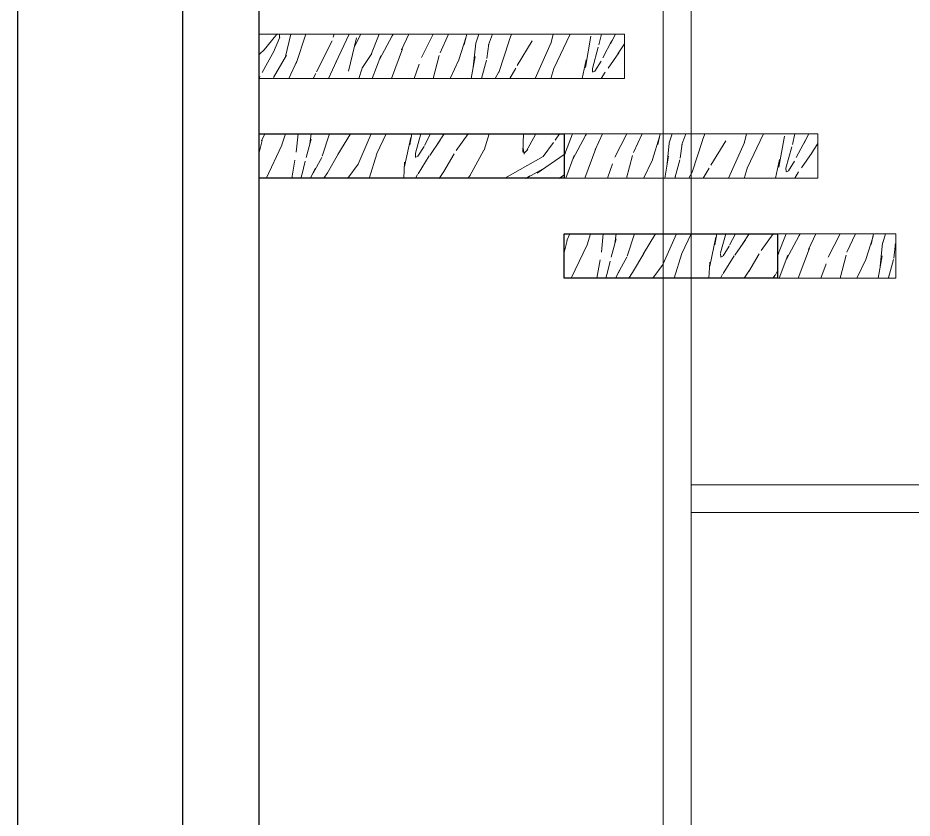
# Model space of a CAD drawing. Header units: inches. Extents: x 0 to 535, y -174 to 989.
# Drawn here: x 349.053 to 350.666, y 97.094 to 98.537 of the extents above; entities that cross this region are included whole.
import ezdxf

# ---------------------------------------------------------------- set-up
doc = ezdxf.new("R2010")
doc.units = ezdxf.units.IN
doc.header["$MEASUREMENT"] = 0
doc.layers.add('1', color=1, linetype='Continuous', lineweight=9)
doc.layers.add('wall', color=51, linetype='Continuous', lineweight=25)

msp = doc.modelspace()

# ---------------------------------------------------------------- hatches: boundary and pattern name
at = {"layer": '1'}
h = msp.add_hatch(dxfattribs=at)
h.set_pattern_fill('Ä¾ÎÆ', color=256, scale=0.23, angle=20)
h.set_pattern_definition([(35.3657895, (66.93288099306558, 158.1043456731439), (1.358495653849031, 0.974888949105646), [0.0567920025, -11.86952858]), (166.803504, (66.9706691055371, 158.083782495857), (-0.2161293025630688, -0.078664630883123), [0.007853067099999987, -0.8167188679999994]), (24.48938626, (66.93802902013924, 158.0741902710309), (0.2161293006459917, 0.07866463722956471), [0.02746521999999998, -5.740230749999994]), (73.46062710000001, (66.96082070553953, 158.0435932512643), (0.3395689741847775, 1.084466940812025), [0.0294332288, -6.151544580000001]), (83.00321680000002, (66.9691995865876, 158.0718086587395), (0.216129300024115, 0.07866463224300876), [0.0120636748, -0.4946106760000001]), (30.347856, (66.86377693075808, 158.1020718033193), (2.223012850983182, 1.289547495665455), [0.0478738905, -10.00564285]), (89.08859079999999, (66.94023696354967, 158.0361013818702), (0.06171982473837814, 0.502901154207116), [0.0092056419, -1.923978911]), (35.66412569999999, (66.93391436558683, 158.0406635285165), (0.2161292995345969, 0.0786646385446673), [0.0079623815, -1.664137768]), (43.56664719999999, (66.881719724326, 158.0239540274121), (0.7101077456471797, 0.7388950529018659), [0.0322622403, -2.226094583]), (29.68621252, (66.8434860468733, 158.1129888856275), (2.223012851304042, 1.289547475383502), [0.1022191415, -5.26428577]), (40.3727928, (66.90509607879758, 158.0461890952892), (2.99484043838873, 2.531343684717294), [0.04322782150000001, -9.034614590000002]), (33.7857773, (66.88789170752928, 158.0742441441316), (0.216129291848162, 0.07866464853906541), [0.05413074839999995, -1.840445417999998]), (29.04293409, (66.90509084663898, 158.1262600202194), (2.439142167360524, 1.36821211551155), [0.0410338262, -8.57606934]), (55.7434615, (67.00860155563198, 158.10445216516), (1.759784446686964, 2.56225704572125), [0.0404823782, -8.4608168]), (39.23678930000001, (66.97919336839949, 158.1372165670577), (3.210969740846352, 2.610008316254434), [0.05220031930000001, -10.90986646]), (34.7710456, (66.9409649209441, 158.1461804995564), (2.933120589214854, 2.028442540050955), [0.0758889025, -15.86078045]), (41.4338095, (66.80349522157667, 158.0915700314677), (0.2161292981963297, 0.07866463652666691), [0.0176491834, -1.217793604]), (61.73996529999999, (66.83437711493963, 158.006722726783), (0.2778491391306656, 0.5815657859539077), [0.0322917148, -3.35833833]), (38.84841369999999, (66.81525975264381, 158.0592472480103), (1.142366341585137, 0.8962243289674561), [0.0266178126, -5.56312293]), (200, (66.8434860468733, 158.1129888856275), (-0.3705387656623449, 0.3455718796523705), [0.0284761896, -0.201523792]), (45.6324289, (66.84966639932931, 158.0351655231263), (0.7101077456572038, 0.7388950516397252), [0.05466546159999996, -11.42508117999999]), (43.237749, (66.83598992437356, 158.0759435947295), (1.636344795307082, 1.556454734449686), [0.0381418545, -7.97164751]), (71.91148520000002, (67.07771607930874, 157.9465841864989), (0.3395689770066423, 1.084466938815197), [0.0355090606, -7.42139344]), (83.00321680000002, (67.09800801328036, 157.919652918577), (0.216129300024115, 0.07866463224300876), [0.0265400864, -0.4801342690000001]), (74.8009006, (67.08904132469222, 157.8866479748006), (0.7408577933628253, 2.671835029081719), [0.0342012829, -7.148068110000001]), (56.7878511, (67.11418633472925, 157.8431807244895), (1.265806021826072, 1.902026626305297), [0.0287191846, -6.002309540000001]), (61.73996529999999, (67.10433375128528, 157.8670482162653), (0.2778491391306656, 0.5815657859539077), [0.0322917148, -3.35833833]), (72.17738229999999, (66.97126319237468, 157.9924869229888), (0.3395689782831965, 1.084466939618753), [0.0571535188, -11.94508519]), (65.092991, (67.01243591067431, 157.9273997376335), (0.2778491338212687, 0.5815657892096059), [0.0698139263, -14.5911103]), (63.06707489999999, (67.00625764817354, 157.9731947300833), (0.2778491396096346, 0.581565787359474), [0.06296584420000001, -6.54844776]), (43.56664719999999, (66.889661408859, 157.9925276387563), (0.7101077456471797, 0.7388950529018659), [0.0322622403, -2.226094583]), (60.65470750000001, (66.90642440154045, 157.9688875330993), (1.049676707566411, 1.823361999482653), [0.04619737450000001, -4.80452681]), (59.7854419, (66.92700919066924, 157.9603652182543), (1.049676723312325, 1.823361992584466), [0.04703368899999995, -9.83004106999999]), (62.91626979999999, (66.98038363281653, 157.9225970491086), (0.2778491404779415, 0.5815657853456426), [0.05682948329999996, -5.910266069999993]), (65.1886422, (66.94583055639116, 157.9374742966674), (0.2778491301377781, 0.5815657915326928), [0.06060699410000001, -12.66686176]), (20, (67.07257851576563, 157.8165977409129), (0.06171983675258766, 0.5029011542273502), [0.004380952600000001, -0.225619029]), (91.24063829999992, (67.07257851576563, 157.8165977409129), (-0.09268962877058462, 0.9271376728700892), [0.006811305099999995, -1.423562827999998]), (58.1373433, (67.07669526459587, 157.8180961149491), (0.2778491400426518, 0.5815657852462758), [0.020887335, -1.441226069]), (74.5021434, (67.07243104104815, 157.8234074486136), (0.339568967718033, 1.084466942922913), [0.03960924529999996, -2.733037789999997]), (77.7581778, (67.05228972399738, 157.7954864539562), (0.4630086353138385, 2.09026925108812), [0.0533767969, -11.15575049]), (80.0621297, (67.06360764294445, 157.8476495356663), (0.7098880003596573, 4.101873860981018), [0.05705958220000001, -11.92545262]), (66.31177559999999, (66.96877599580645, 157.8039824600309), (0.2778491323069626, 0.5815657900483695), [0.0713526884, -4.92333538]), (64.46337319999999, (67.00259169569644, 157.8231537523498), (0.06171983769696079, 0.5029011530502587), [0.1043524743, -0.540177494]), (70.48311470000002, (66.96083221699564, 157.8674372171649), (1.57440521027697, 4.416532392591645), [0.0585223454, -12.23117]), (75.5243122, (66.99744262148387, 157.8693233387019), (0.4012888157798406, 1.587368093631594), [0.0599805523, -12.53593541]), (72.613585, (67.04757679621305, 157.9173120220532), (0.06171983805708947, 0.5029011531749514), [0.0432909381, -1.09309616]), (76.48384360000001, (67.08301472330326, 157.8615765218067), (0.4012888131065727, 1.587368094188972), [0.02578561049999998, -5.389192559999994]), (61.9762794, (67.08772137257674, 157.8358360607177), (1.6053749810238, 2.986493559702275), [0.0353577413, -7.38976752]), (84.3053877, (67.07345499501646, 157.9038529666594), (0.06171983729502792, 0.5029011542635994), [0.04294314819999995, -8.975117959999988]), (55.24647409999999, (67.09507420459204, 157.8156343207866), (1.759784460498503, 2.562257030501768), [0.0335272702, -7.007199320000001]), (65.2273285, (67.0418378186093, 157.990720444905), (0.2778491373020555, 0.5815657880252949), [0.05753806269999995, -12.02545500999999]), (76.65325650000001, (67.060512755966, 157.9586250489409), (0.8642974639745951, 3.677637319914488), [0.0617647842, -12.90883993]), (59.70795199999999, (67.1259519129353, 157.7948437567929), (1.049676722564742, 1.823361991434463), [0.0370151926, -7.736175120000001]), (56.3560822, (67.15771237766562, 157.7652233085898), (0.4939784263606839, 0.6602304293122196), [0.010879644, -2.273845757]), (61.9762794, (67.05876188958088, 157.7520862281831), (1.6053749810238, 2.986493559702275), [0.0353577413, -7.38976752]), (53.19649550000001, (67.08669846358605, 157.7393763576461), (0.2161292945959426, 0.07866463804509569), [0.0314122638, -0.7931596690000001]), (98.48186739999994, (67.05199895879545, 157.7450491308278), (-0.2470990924021889, 1.351374195123889), [0.0109700409, -2.292738417000001]), (46.13814420000001, (67.05199895879545, 157.7450491308278), (0.2161292981877979, 0.07866463710982384), [0.0097600178, -1.015041865]), (56.01691480000001, (67.10551669142718, 157.7645279925111), (1.265806025054427, 1.902026624190993), [0.0365601399, -7.641068970000001]), (87.2394681, (67.05038091720292, 157.7558991878114), (0.1541897158929855, 2.938742287345873), [0.03963325729999995, -8.283350639999988]), (58.6490828, (67.07537426612812, 157.783298382944), (0.7718275702060986, 1.24179621442641), [0.0378642376, -7.91362541]), (72.613585, (66.9799537635245, 157.7508559574079), (0.06171983805708947, 0.5029011531749514), [0.07575913880000001, -1.060627957]), (63.29488549999999, (66.8586414593315, 157.9400569884685), (0.2778491394824867, 0.5815657871570311), [0.0376197775, -7.86253344]), (66.9545161, (66.84981806122778, 157.9642990755212), (0.277849138399155, 0.5815657881615057), [0.03530030569999995, -3.671231709999997]), (56.3560822, (66.87261183953125, 157.9016736843284), (0.4939784263606839, 0.6602304293122196), [0.03263893430000001, -2.252086469]), (71.7852574, (66.9034937328942, 157.8168263796437), (0.3395689764932182, 1.084466939238849), [0.06019634289999995, -6.260419679999993]), (60.0717393, (66.91378769708632, 157.7885439454692), (0.277849139270344, 0.5815657860494605), [0.040074625, -2.063843176]), (69.3694487, (66.8851116536426, 157.8673307273101), (0.6174181176901898, 1.666032726955021), [0.0538217917, -11.24875421]), (53.19649550000001, (66.94761072341272, 157.6956159443798), (0.2161292945959426, 0.07866463804509569), [0.0117795995, -0.8127923539999999]), (69.6657058, (66.92230986567088, 157.8740063851482), (0.2778491222749367, 0.5815657938110032), [0.0676860306999999, -1.709072292999998]), (53.19649550000001, (66.87554774033609, 157.9736639128539), (0.2161292945959426, 0.07866463804509569), [0.02355919900000001, -0.8010127430000001]), (68.5537297, (66.89069478216689, 157.9288454919676), (0.8952672367306358, 2.247598515793237), [0.04302075939999996, -8.991338709999988]), (61.73996529999999, (66.90407526192341, 157.9177010229527), (0.2778491391306656, 0.5815657859539077), [0.0484375745, -3.34219256]), (58.51148860000001, (66.93378153863294, 157.8232746499884), (0.7718275754866677, 1.241796208885935), [0.0517887205, -10.82384232]), (54.19451950000001, (66.92849336033026, 157.7481404677683), (0.493978439279239, 0.6602304207882279), [0.06885505630000001, -7.160925799999999]), (61.1011978, (66.95466755728086, 157.7050478084116), (0.2778491393576279, 0.5815657856754212), [0.05232378789999995, -2.694674939999997]), (74.3266424, (67.0347778446991, 158.0293311365384), (0.7408577912244497, 2.671835022947638), [0.0582210293, -12.16819508]), (70.9753659, (66.98875623456709, 158.0468975657531), (0.9569870897545645, 2.75049966370575), [0.0608799512, -12.72390981]), (51.130464, (66.91303776333056, 158.0147627066335), (0.4939784438691176, 0.660230418984233), [0.03326687569999996, -3.459754989999997]), (67.47860020000002, (66.92906442582891, 158.0091569587764), (0.2778491206858045, 0.5815657944572521), [0.0291689473, -3.03357028]), (56.3560822, (66.86363677952907, 157.9967822189863), (0.4939784263606839, 0.6602304293122196), [0.03263893430000001, -2.252086469]), (76.6033605, (66.9506784032459, 158.0010092378338), (0.8642974665360263, 3.677637328676978), [0.0437751594, -9.149008080000002])])
h.paths.add_polyline_path([(349.4883086466242, 98.50772965127791), (349.4883086466242, 98.4277296512779), (350.1474659435301, 98.42772965127791), (350.1474659435301, 98.50772965127791)])
h = msp.add_hatch(dxfattribs=at)
h.set_pattern_fill('Ä¾ÎÆ', color=256, scale=0.23, angle=20)
h.set_pattern_definition([(35.3657895, (88.8136272560675, 158.8243456731439), (1.358495653849031, 0.974888949105646), [0.0567920025, -11.86952858]), (166.803504, (88.85141536853902, 158.803782495857), (-0.2161293025630688, -0.078664630883123), [0.007853067099999975, -0.8167188679999986]), (24.48938626, (88.81877528314116, 158.7941902710309), (0.2161293006459917, 0.07866463722956471), [0.02746521999999995, -5.740230749999988]), (73.46062710000001, (88.84156696854146, 158.7635932512643), (0.3395689741847775, 1.084466940812025), [0.0294332288, -6.151544580000001]), (83.00321680000002, (88.84994584958953, 158.7918086587396), (0.216129300024115, 0.07866463224300876), [0.0120636748, -0.4946106760000001]), (30.347856, (88.74452319376, 158.8220718033193), (2.223012850983182, 1.289547495665455), [0.0478738905, -10.00564285]), (89.08859079999999, (88.82098322655159, 158.7561013818702), (0.06171982473837814, 0.502901154207116), [0.0092056419, -1.923978911]), (35.66412569999999, (88.81466062858875, 158.7606635285166), (0.2161292995345969, 0.0786646385446673), [0.0079623815, -1.664137768]), (43.56664719999999, (88.76246598732794, 158.7439540274121), (0.7101077456471797, 0.7388950529018659), [0.0322622403, -2.226094583]), (29.68621252, (88.72423230987522, 158.8329888856275), (2.223012851304042, 1.289547475383502), [0.1022191415, -5.26428577]), (40.3727928, (88.78584234179951, 158.7661890952892), (2.99484043838873, 2.531343684717294), [0.04322782150000001, -9.034614590000002]), (33.7857773, (88.7686379705312, 158.7942441441316), (0.216129291848162, 0.07866464853906541), [0.0541307483999999, -1.840445417999997]), (29.04293409, (88.78583710964091, 158.8462600202194), (2.439142167360524, 1.36821211551155), [0.0410338262, -8.57606934]), (55.7434615, (88.8893478186339, 158.82445216516), (1.759784446686964, 2.56225704572125), [0.0404823782, -8.4608168]), (39.23678930000001, (88.85993963140142, 158.8572165670578), (3.210969740846352, 2.610008316254434), [0.05220031930000001, -10.90986646]), (34.7710456, (88.82171118394602, 158.8661804995564), (2.933120589214854, 2.028442540050955), [0.0758889025, -15.86078045]), (41.4338095, (88.68424148457859, 158.8115700314677), (0.2161292981963297, 0.07866463652666691), [0.0176491834, -1.217793604]), (61.73996529999999, (88.71512337794155, 158.726722726783), (0.2778491391306656, 0.5815657859539077), [0.0322917148, -3.35833833]), (38.84841369999999, (88.69600601564574, 158.7792472480103), (1.142366341585137, 0.8962243289674561), [0.0266178126, -5.56312293]), (200, (88.72423230987522, 158.8329888856275), (-0.3705387656623449, 0.3455718796523705), [0.0284761896, -0.201523792]), (45.6324289, (88.73041266233123, 158.7551655231263), (0.7101077456572038, 0.7388950516397252), [0.05466546159999991, -11.42508117999997]), (43.237749, (88.71673618737549, 158.7959435947295), (1.636344795307082, 1.556454734449686), [0.0381418545, -7.97164751]), (71.91148520000002, (88.95846234231067, 158.6665841864989), (0.3395689770066423, 1.084466938815197), [0.0355090606, -7.42139344]), (83.00321680000002, (88.97875427628229, 158.639652918577), (0.216129300024115, 0.07866463224300876), [0.0265400864, -0.4801342690000001]), (74.8009006, (88.96978758769416, 158.6066479748006), (0.7408577933628253, 2.671835029081719), [0.0342012829, -7.148068110000001]), (56.7878511, (88.99493259773118, 158.5631807244895), (1.265806021826072, 1.902026626305297), [0.0287191846, -6.002309540000001]), (61.73996529999999, (88.9850800142872, 158.5870482162653), (0.2778491391306656, 0.5815657859539077), [0.0322917148, -3.35833833]), (72.17738229999999, (88.8520094553766, 158.7124869229888), (0.3395689782831965, 1.084466939618753), [0.0571535188, -11.94508519]), (65.092991, (88.89318217367625, 158.6473997376335), (0.2778491338212687, 0.5815657892096059), [0.0698139263, -14.5911103]), (63.06707489999999, (88.88700391117547, 158.6931947300833), (0.2778491396096346, 0.581565787359474), [0.06296584420000001, -6.54844776]), (43.56664719999999, (88.77040767186092, 158.7125276387563), (0.7101077456471797, 0.7388950529018659), [0.0322622403, -2.226094583]), (60.65470750000001, (88.78717066454237, 158.6888875330993), (1.049676707566411, 1.823361999482653), [0.04619737450000001, -4.80452681]), (59.7854419, (88.80775545367116, 158.6803652182543), (1.049676723312325, 1.823361992584466), [0.0470336889999999, -9.830041069999977]), (62.91626979999999, (88.86112989581845, 158.6425970491086), (0.2778491404779415, 0.5815657853456426), [0.05682948329999991, -5.910266069999987]), (65.1886422, (88.82657681939308, 158.6574742966674), (0.2778491301377781, 0.5815657915326928), [0.06060699410000001, -12.66686176]), (20, (88.95332477876755, 158.5365977409129), (0.06171983675258766, 0.5029011542273502), [0.004380952600000001, -0.225619029]), (91.24063829999983, (88.95332477876755, 158.5365977409129), (-0.09268962877058462, 0.9271376728700892), [0.006811305099999993, -1.423562827999998]), (58.1373433, (88.9574415275978, 158.5380961149491), (0.2778491400426518, 0.5815657852462758), [0.020887335, -1.441226069]), (74.5021434, (88.95317730405007, 158.5434074486136), (0.339568967718033, 1.084466942922913), [0.03960924529999991, -2.733037789999994]), (77.7581778, (88.9330359869993, 158.5154864539562), (0.4630086353138385, 2.09026925108812), [0.0533767969, -11.15575049]), (80.0621297, (88.94435390594637, 158.5676495356663), (0.7098880003596573, 4.101873860981018), [0.05705958220000001, -11.92545262]), (66.31177559999999, (88.84952225880838, 158.5239824600309), (0.2778491323069626, 0.5815657900483695), [0.0713526884, -4.92333538]), (64.46337319999999, (88.88333795869838, 158.5431537523498), (0.06171983769696079, 0.5029011530502587), [0.1043524743, -0.540177494]), (70.48311470000002, (88.84157847999757, 158.5874372171649), (1.57440521027697, 4.416532392591645), [0.0585223454, -12.23117]), (75.5243122, (88.8781888844858, 158.5893233387019), (0.4012888157798406, 1.587368093631594), [0.0599805523, -12.53593541]), (72.613585, (88.92832305921497, 158.6373120220532), (0.06171983805708947, 0.5029011531749514), [0.0432909381, -1.09309616]), (76.48384360000001, (88.9637609863052, 158.5815765218067), (0.4012888131065727, 1.587368094188972), [0.02578561049999995, -5.389192559999988]), (61.9762794, (88.96846763557866, 158.5558360607177), (1.6053749810238, 2.986493559702275), [0.0353577413, -7.38976752]), (84.3053877, (88.95420125801839, 158.6238529666594), (0.06171983729502792, 0.5029011542635994), [0.04294314819999991, -8.975117959999976]), (55.24647409999999, (88.97582046759396, 158.5356343207866), (1.759784460498503, 2.562257030501768), [0.0335272702, -7.007199320000001]), (65.2273285, (88.92258408161122, 158.710720444905), (0.2778491373020555, 0.5815657880252949), [0.05753806269999991, -12.02545500999998]), (76.65325650000001, (88.94125901896791, 158.6786250489409), (0.8642974639745951, 3.677637319914488), [0.0617647842, -12.90883993]), (59.70795199999999, (89.00669817593723, 158.5148437567929), (1.049676722564742, 1.823361991434463), [0.0370151926, -7.736175120000001]), (56.3560822, (89.03845864066756, 158.4852233085898), (0.4939784263606839, 0.6602304293122196), [0.010879644, -2.273845757]), (61.9762794, (88.93950815258279, 158.4720862281831), (1.6053749810238, 2.986493559702275), [0.0353577413, -7.38976752]), (53.19649550000001, (88.96744472658797, 158.4593763576461), (0.2161292945959426, 0.07866463804509569), [0.0314122638, -0.7931596690000001]), (98.48186739999994, (88.93274522179738, 158.4650491308278), (-0.2470990924021889, 1.351374195123889), [0.0109700409, -2.292738417000001]), (46.13814420000001, (88.93274522179738, 158.4650491308278), (0.2161292981877979, 0.07866463710982384), [0.0097600178, -1.015041865]), (56.01691480000001, (88.98626295442912, 158.4845279925111), (1.265806025054427, 1.902026624190993), [0.0365601399, -7.641068970000001]), (87.2394681, (88.93112718020484, 158.4758991878114), (0.1541897158929855, 2.938742287345873), [0.0396332572999999, -8.283350639999975]), (58.6490828, (88.95612052913005, 158.503298382944), (0.7718275702060986, 1.24179621442641), [0.0378642376, -7.91362541]), (72.613585, (88.86070002652643, 158.4708559574079), (0.06171983805708947, 0.5029011531749514), [0.07575913880000001, -1.060627957]), (63.29488549999999, (88.73938772233342, 158.6600569884685), (0.2778491394824867, 0.5815657871570311), [0.0376197775, -7.86253344]), (66.9545161, (88.7305643242297, 158.6842990755213), (0.277849138399155, 0.5815657881615057), [0.0353003056999999, -3.671231709999994]), (56.3560822, (88.75335810253317, 158.6216736843284), (0.4939784263606839, 0.6602304293122196), [0.03263893430000001, -2.252086469]), (71.7852574, (88.78423999589613, 158.5368263796437), (0.3395689764932182, 1.084466939238849), [0.0601963428999999, -6.260419679999987]), (60.0717393, (88.79453396008824, 158.5085439454692), (0.277849139270344, 0.5815657860494605), [0.040074625, -2.063843176]), (69.3694487, (88.76585791664452, 158.5873307273101), (0.6174181176901898, 1.666032726955021), [0.0538217917, -11.24875421]), (53.19649550000001, (88.82835698641465, 158.4156159443798), (0.2161292945959426, 0.07866463804509569), [0.0117795995, -0.8127923539999999]), (69.6657058, (88.80305612867281, 158.5940063851482), (0.2778491222749367, 0.5815657938110032), [0.0676860306999998, -1.709072292999997]), (53.19649550000001, (88.75629400333801, 158.6936639128539), (0.2161292945959426, 0.07866463804509569), [0.02355919900000001, -0.8010127430000001]), (68.5537297, (88.77144104516881, 158.6488454919677), (0.8952672367306358, 2.247598515793237), [0.04302075939999991, -8.991338709999976]), (61.73996529999999, (88.78482152492533, 158.6377010229527), (0.2778491391306656, 0.5815657859539077), [0.0484375745, -3.34219256]), (58.51148860000001, (88.81452780163487, 158.5432746499884), (0.7718275754866677, 1.241796208885935), [0.0517887205, -10.82384232]), (54.19451950000001, (88.80923962333219, 158.4681404677683), (0.493978439279239, 0.6602304207882279), [0.06885505630000001, -7.160925799999999]), (61.1011978, (88.83541382028278, 158.4250478084116), (0.2778491393576279, 0.5815657856754212), [0.0523237878999999, -2.694674939999994]), (74.3266424, (88.915524107701, 158.7493311365384), (0.7408577912244497, 2.671835022947638), [0.0582210293, -12.16819508]), (70.9753659, (88.86950249756902, 158.7668975657531), (0.9569870897545645, 2.75049966370575), [0.0608799512, -12.72390981]), (51.130464, (88.79378402633249, 158.7347627066335), (0.4939784438691176, 0.660230418984233), [0.03326687569999991, -3.459754989999994]), (67.47860020000002, (88.80981068883085, 158.7291569587764), (0.2778491206858045, 0.5815657944572521), [0.0291689473, -3.03357028]), (56.3560822, (88.74438304253098, 158.7167822189863), (0.4939784263606839, 0.6602304293122196), [0.03263893430000001, -2.252086469]), (76.6033605, (88.83142466624783, 158.7210092378338), (0.8642974665360263, 3.677637328676978), [0.0437751594, -9.149008080000002])])
h.paths.add_polyline_path([(350.0386251403858, 98.24772965127792), (350.0386251403858, 98.32772965127792), (349.4883086466242, 98.32772965127793), (349.4883086466242, 98.24772965127792)])
h = msp.add_hatch(dxfattribs=at)
h.set_pattern_fill('Ä¾ÎÆ', color=256, scale=0.23, angle=20)
h.set_pattern_definition([(35.3657895, (67.28178138436472, 157.9243456731439), (1.358495653849031, 0.974888949105646), [0.0567920025, -11.86952858]), (166.803504, (67.31956949683624, 157.903782495857), (-0.2161293025630688, -0.078664630883123), [0.00785306709999999, -0.8167188679999995]), (24.48938626, (67.28692941143838, 157.8941902710309), (0.2161293006459917, 0.07866463722956471), [0.02746521999999998, -5.740230749999995]), (73.46062710000001, (67.30972109683867, 157.8635932512643), (0.3395689741847775, 1.084466940812025), [0.0294332288, -6.151544580000001]), (83.00321680000002, (67.31809997788675, 157.8918086587396), (0.216129300024115, 0.07866463224300876), [0.0120636748, -0.4946106760000001]), (30.347856, (67.21267732205722, 157.9220718033193), (2.223012850983182, 1.289547495665455), [0.0478738905, -10.00564285]), (89.08859079999999, (67.2891373548488, 157.8561013818702), (0.06171982473837814, 0.502901154207116), [0.0092056419, -1.923978911]), (35.66412569999999, (67.28281475688597, 157.8606635285166), (0.2161292995345969, 0.0786646385446673), [0.0079623815, -1.664137768]), (43.56664719999999, (67.23062011562514, 157.8439540274121), (0.7101077456471797, 0.7388950529018659), [0.0322622403, -2.226094583]), (29.68621252, (67.19238643817243, 157.9329888856275), (2.223012851304042, 1.289547475383502), [0.1022191415, -5.26428577]), (40.3727928, (67.25399647009672, 157.8661890952892), (2.99484043838873, 2.531343684717294), [0.04322782150000001, -9.034614590000002]), (33.7857773, (67.23679209882842, 157.8942441441316), (0.216129291848162, 0.07866464853906541), [0.05413074839999996, -1.840445417999999]), (29.04293409, (67.25399123793812, 157.9462600202194), (2.439142167360524, 1.36821211551155), [0.0410338262, -8.57606934]), (55.7434615, (67.35750194693112, 157.92445216516), (1.759784446686964, 2.56225704572125), [0.0404823782, -8.4608168]), (39.23678930000001, (67.32809375969863, 157.9572165670578), (3.210969740846352, 2.610008316254434), [0.05220031930000001, -10.90986646]), (34.7710456, (67.28986531224324, 157.9661804995564), (2.933120589214854, 2.028442540050955), [0.0758889025, -15.86078045]), (41.4338095, (67.15239561287581, 157.9115700314677), (0.2161292981963297, 0.07866463652666691), [0.0176491834, -1.217793604]), (61.73996529999999, (67.18327750623877, 157.826722726783), (0.2778491391306656, 0.5815657859539077), [0.0322917148, -3.35833833]), (38.84841369999999, (67.16416014394295, 157.8792472480102), (1.142366341585137, 0.8962243289674561), [0.0266178126, -5.56312293]), (200, (67.19238643817243, 157.9329888856275), (-0.3705387656623449, 0.3455718796523705), [0.0284761896, -0.201523792]), (45.6324289, (67.19856679062845, 157.8551655231263), (0.7101077456572038, 0.7388950516397252), [0.05466546159999996, -11.42508117999999]), (43.237749, (67.1848903156727, 157.8959435947295), (1.636344795307082, 1.556454734449686), [0.0381418545, -7.97164751]), (71.91148520000002, (67.42661647060788, 157.7665841864989), (0.3395689770066423, 1.084466938815197), [0.0355090606, -7.42139344]), (83.00321680000002, (67.4469084045795, 157.739652918577), (0.216129300024115, 0.07866463224300876), [0.0265400864, -0.4801342690000001]), (74.8009006, (67.43794171599136, 157.7066479748007), (0.7408577933628253, 2.671835029081719), [0.0342012829, -7.148068110000001]), (56.7878511, (67.4630867260284, 157.6631807244895), (1.265806021826072, 1.902026626305297), [0.0287191846, -6.002309540000001]), (61.73996529999999, (67.45323414258442, 157.6870482162653), (0.2778491391306656, 0.5815657859539077), [0.0322917148, -3.35833833]), (72.17738229999999, (67.32016358367382, 157.8124869229888), (0.3395689782831965, 1.084466939618753), [0.0571535188, -11.94508519]), (65.092991, (67.36133630197345, 157.7473997376335), (0.2778491338212687, 0.5815657892096059), [0.0698139263, -14.5911103]), (63.06707489999999, (67.35515803947268, 157.7931947300833), (0.2778491396096346, 0.581565787359474), [0.06296584420000001, -6.54844776]), (43.56664719999999, (67.23856180015814, 157.8125276387563), (0.7101077456471797, 0.7388950529018659), [0.0322622403, -2.226094583]), (60.65470750000001, (67.25532479283959, 157.7888875330993), (1.049676707566411, 1.823361999482653), [0.04619737450000001, -4.80452681]), (59.7854419, (67.27590958196838, 157.7803652182543), (1.049676723312325, 1.823361992584466), [0.04703368899999995, -9.830041069999991]), (62.91626979999999, (67.32928402411567, 157.7425970491086), (0.2778491404779415, 0.5815657853456426), [0.05682948329999996, -5.910266069999994]), (65.1886422, (67.2947309476903, 157.7574742966674), (0.2778491301377781, 0.5815657915326928), [0.06060699410000001, -12.66686176]), (20, (67.42147890706477, 157.6365977409129), (0.06171983675258766, 0.5029011542273502), [0.004380952600000001, -0.225619029]), (91.24063829999994, (67.42147890706477, 157.6365977409129), (-0.09268962877058462, 0.9271376728700892), [0.006811305099999995, -1.423562827999999]), (58.1373433, (67.42559565589501, 157.6380961149491), (0.2778491400426518, 0.5815657852462758), [0.020887335, -1.441226069]), (74.5021434, (67.42133143234729, 157.6434074486136), (0.339568967718033, 1.084466942922913), [0.03960924529999996, -2.733037789999997]), (77.7581778, (67.40119011529652, 157.6154864539563), (0.4630086353138385, 2.09026925108812), [0.0533767969, -11.15575049]), (80.0621297, (67.41250803424359, 157.6676495356664), (0.7098880003596573, 4.101873860981018), [0.05705958220000001, -11.92545262]), (66.31177559999999, (67.31767638710559, 157.6239824600309), (0.2778491323069626, 0.5815657900483695), [0.0713526884, -4.92333538]), (64.46337319999999, (67.35149208699558, 157.6431537523498), (0.06171983769696079, 0.5029011530502587), [0.1043524743, -0.540177494]), (70.48311470000002, (67.30973260829478, 157.6874372171649), (1.57440521027697, 4.416532392591645), [0.0585223454, -12.23117]), (75.5243122, (67.34634301278301, 157.6893233387019), (0.4012888157798406, 1.587368093631594), [0.0599805523, -12.53593541]), (72.613585, (67.39647718751219, 157.7373120220532), (0.06171983805708947, 0.5029011531749514), [0.0432909381, -1.09309616]), (76.48384360000001, (67.4319151146024, 157.6815765218067), (0.4012888131065727, 1.587368094188972), [0.02578561049999998, -5.389192559999995]), (61.9762794, (67.43662176387588, 157.6558360607177), (1.6053749810238, 2.986493559702275), [0.0353577413, -7.38976752]), (84.3053877, (67.4223553863156, 157.7238529666594), (0.06171983729502792, 0.5029011542635994), [0.04294314819999996, -8.97511795999999]), (55.24647409999999, (67.44397459589118, 157.6356343207867), (1.759784460498503, 2.562257030501768), [0.0335272702, -7.007199320000001]), (65.2273285, (67.39073820990843, 157.810720444905), (0.2778491373020555, 0.5815657880252949), [0.05753806269999996, -12.02545500999999]), (76.65325650000001, (67.40941314726514, 157.7786250489409), (0.8642974639745951, 3.677637319914488), [0.0617647842, -12.90883993]), (59.70795199999999, (67.47485230423445, 157.6148437567929), (1.049676722564742, 1.823361991434463), [0.0370151926, -7.736175120000001]), (56.3560822, (67.50661276896476, 157.5852233085898), (0.4939784263606839, 0.6602304293122196), [0.010879644, -2.273845757]), (61.9762794, (67.40766228088002, 157.5720862281831), (1.6053749810238, 2.986493559702275), [0.0353577413, -7.38976752]), (53.19649550000001, (67.43559885488519, 157.5593763576461), (0.2161292945959426, 0.07866463804509569), [0.0314122638, -0.7931596690000001]), (98.48186739999994, (67.40089935009459, 157.5650491308278), (-0.2470990924021889, 1.351374195123889), [0.0109700409, -2.292738417000001]), (46.13814420000001, (67.40089935009459, 157.5650491308278), (0.2161292981877979, 0.07866463710982384), [0.0097600178, -1.015041865]), (56.01691480000001, (67.45441708272632, 157.5845279925111), (1.265806025054427, 1.902026624190993), [0.0365601399, -7.641068970000001]), (87.2394681, (67.39928130850205, 157.5758991878114), (0.1541897158929855, 2.938742287345873), [0.03963325729999996, -8.28335063999999]), (58.6490828, (67.42427465742726, 157.603298382944), (0.7718275702060986, 1.24179621442641), [0.0378642376, -7.91362541]), (72.613585, (67.32885415482365, 157.5708559574079), (0.06171983805708947, 0.5029011531749514), [0.07575913880000001, -1.060627957]), (63.29488549999999, (67.20754185063063, 157.7600569884685), (0.2778491394824867, 0.5815657871570311), [0.0376197775, -7.86253344]), (66.9545161, (67.19871845252692, 157.7842990755213), (0.277849138399155, 0.5815657881615057), [0.03530030569999996, -3.671231709999997]), (56.3560822, (67.22151223083038, 157.7216736843284), (0.4939784263606839, 0.6602304293122196), [0.03263893430000001, -2.252086469]), (71.7852574, (67.25239412419334, 157.6368263796437), (0.3395689764932182, 1.084466939238849), [0.06019634289999996, -6.260419679999994]), (60.0717393, (67.26268808838546, 157.6085439454692), (0.277849139270344, 0.5815657860494605), [0.040074625, -2.063843176]), (69.3694487, (67.23401204494174, 157.6873307273101), (0.6174181176901898, 1.666032726955021), [0.0538217917, -11.24875421]), (53.19649550000001, (67.29651111471186, 157.5156159443798), (0.2161292945959426, 0.07866463804509569), [0.0117795995, -0.8127923539999999]), (69.6657058, (67.27121025697002, 157.6940063851482), (0.2778491222749367, 0.5815657938110032), [0.06768603069999991, -1.709072292999999]), (53.19649550000001, (67.22444813163523, 157.7936639128539), (0.2161292945959426, 0.07866463804509569), [0.02355919900000001, -0.8010127430000001]), (68.5537297, (67.23959517346603, 157.7488454919677), (0.8952672367306358, 2.247598515793237), [0.04302075939999996, -8.99133870999999]), (61.73996529999999, (67.25297565322255, 157.7377010229527), (0.2778491391306656, 0.5815657859539077), [0.0484375745, -3.34219256]), (58.51148860000001, (67.28268192993208, 157.6432746499884), (0.7718275754866677, 1.241796208885935), [0.0517887205, -10.82384232]), (54.19451950000001, (67.2773937516294, 157.5681404677683), (0.493978439279239, 0.6602304207882279), [0.06885505630000001, -7.160925799999999]), (61.1011978, (67.30356794858, 157.5250478084116), (0.2778491393576279, 0.5815657856754212), [0.05232378789999996, -2.694674939999997]), (74.3266424, (67.38367823599823, 157.8493311365384), (0.7408577912244497, 2.671835022947638), [0.0582210293, -12.16819508]), (70.9753659, (67.33765662586623, 157.8668975657531), (0.9569870897545645, 2.75049966370575), [0.0608799512, -12.72390981]), (51.130464, (67.2619381546297, 157.8347627066335), (0.4939784438691176, 0.660230418984233), [0.03326687569999996, -3.459754989999997]), (67.47860020000002, (67.27796481712805, 157.8291569587764), (0.2778491206858045, 0.5815657944572521), [0.0291689473, -3.03357028]), (56.3560822, (67.21253717082821, 157.8167822189862), (0.4939784263606839, 0.6602304293122196), [0.03263893430000001, -2.252086469]), (76.6033605, (67.29957879454504, 157.8210092378337), (0.8642974665360263, 3.677637328676978), [0.0437751594, -9.149008080000002])])
h.paths.add_polyline_path([(350.4963663348292, 98.3277296512779), (350.0386251403858, 98.32772965127792), (350.0386251403858, 98.24772965127792), (350.4963663348292, 98.24772965127792)])
h = msp.add_hatch(dxfattribs=at)
h.set_pattern_fill('Ä¾ÎÆ', color=256, scale=0.23, angle=20)
h.set_pattern_definition([(35.3657895, (89.36394374982906, 158.6443456731439), (1.358495653849031, 0.974888949105646), [0.0567920025, -11.86952858]), (166.803504, (89.40173186230058, 158.623782495857), (-0.2161293025630688, -0.078664630883123), [0.007853067099999979, -0.8167188679999988]), (24.48938626, (89.36909177690272, 158.6141902710309), (0.2161293006459917, 0.07866463722956471), [0.02746521999999996, -5.74023074999999]), (73.46062710000001, (89.39188346230301, 158.5835932512643), (0.3395689741847775, 1.084466940812025), [0.0294332288, -6.151544580000001]), (83.00321680000002, (89.40026234335109, 158.6118086587396), (0.216129300024115, 0.07866463224300876), [0.0120636748, -0.4946106760000001]), (30.347856, (89.29483968752156, 158.6420718033193), (2.223012850983182, 1.289547495665455), [0.0478738905, -10.00564285]), (89.08859079999999, (89.37129972031315, 158.5761013818702), (0.06171982473837814, 0.502901154207116), [0.0092056419, -1.923978911]), (35.66412569999999, (89.36497712235031, 158.5806635285166), (0.2161292995345969, 0.0786646385446673), [0.0079623815, -1.664137768]), (43.56664719999999, (89.3127824810895, 158.5639540274121), (0.7101077456471797, 0.7388950529018659), [0.0322622403, -2.226094583]), (29.68621252, (89.27454880363678, 158.6529888856275), (2.223012851304042, 1.289547475383502), [0.1022191415, -5.26428577]), (40.3727928, (89.33615883556106, 158.5861890952892), (2.99484043838873, 2.531343684717294), [0.04322782150000001, -9.034614590000002]), (33.7857773, (89.31895446429276, 158.6142441441316), (0.216129291848162, 0.07866464853906541), [0.05413074839999991, -1.840445417999997]), (29.04293409, (89.33615360340247, 158.6662600202194), (2.439142167360524, 1.36821211551155), [0.0410338262, -8.57606934]), (55.7434615, (89.43966431239545, 158.64445216516), (1.759784446686964, 2.56225704572125), [0.0404823782, -8.4608168]), (39.23678930000001, (89.41025612516297, 158.6772165670578), (3.210969740846352, 2.610008316254434), [0.05220031930000001, -10.90986646]), (34.7710456, (89.37202767770758, 158.6861804995564), (2.933120589214854, 2.028442540050955), [0.0758889025, -15.86078045]), (41.4338095, (89.23455797834015, 158.6315700314677), (0.2161292981963297, 0.07866463652666691), [0.0176491834, -1.217793604]), (61.73996529999999, (89.26543987170311, 158.546722726783), (0.2778491391306656, 0.5815657859539077), [0.0322917148, -3.35833833]), (38.84841369999999, (89.24632250940729, 158.5992472480102), (1.142366341585137, 0.8962243289674561), [0.0266178126, -5.56312293]), (200, (89.27454880363678, 158.6529888856275), (-0.3705387656623449, 0.3455718796523705), [0.0284761896, -0.201523792]), (45.6324289, (89.28072915609279, 158.5751655231263), (0.7101077456572038, 0.7388950516397252), [0.05466546159999992, -11.42508117999998]), (43.237749, (89.26705268113705, 158.6159435947295), (1.636344795307082, 1.556454734449686), [0.0381418545, -7.97164751]), (71.91148520000002, (89.50877883607222, 158.4865841864989), (0.3395689770066423, 1.084466938815197), [0.0355090606, -7.42139344]), (83.00321680000002, (89.52907077004384, 158.459652918577), (0.216129300024115, 0.07866463224300876), [0.0265400864, -0.4801342690000001]), (74.8009006, (89.52010408145571, 158.4266479748007), (0.7408577933628253, 2.671835029081719), [0.0342012829, -7.148068110000001]), (56.7878511, (89.54524909149274, 158.3831807244895), (1.265806021826072, 1.902026626305297), [0.0287191846, -6.002309540000001]), (61.73996529999999, (89.53539650804876, 158.4070482162653), (0.2778491391306656, 0.5815657859539077), [0.0322917148, -3.35833833]), (72.17738229999999, (89.40232594913816, 158.5324869229888), (0.3395689782831965, 1.084466939618753), [0.0571535188, -11.94508519]), (65.092991, (89.44349866743781, 158.4673997376335), (0.2778491338212687, 0.5815657892096059), [0.0698139263, -14.5911103]), (63.06707489999999, (89.43732040493703, 158.5131947300833), (0.2778491396096346, 0.581565787359474), [0.06296584420000001, -6.54844776]), (43.56664719999999, (89.32072416562248, 158.5325276387563), (0.7101077456471797, 0.7388950529018659), [0.0322622403, -2.226094583]), (60.65470750000001, (89.33748715830393, 158.5088875330993), (1.049676707566411, 1.823361999482653), [0.04619737450000001, -4.80452681]), (59.7854419, (89.35807194743272, 158.5003652182543), (1.049676723312325, 1.823361992584466), [0.04703368899999991, -9.83004106999998]), (62.91626979999999, (89.41144638958001, 158.4625970491086), (0.2778491404779415, 0.5815657853456426), [0.05682948329999992, -5.910266069999989]), (65.1886422, (89.37689331315464, 158.4774742966674), (0.2778491301377781, 0.5815657915326928), [0.06060699410000001, -12.66686176]), (20, (89.50364127252911, 158.3565977409129), (0.06171983675258766, 0.5029011542273502), [0.004380952600000001, -0.225619029]), (91.24063829999984, (89.50364127252911, 158.3565977409129), (-0.09268962877058462, 0.9271376728700892), [0.006811305099999993, -1.423562827999998]), (58.1373433, (89.50775802135935, 158.3580961149491), (0.2778491400426518, 0.5815657852462758), [0.020887335, -1.441226069]), (74.5021434, (89.50349379781163, 158.3634074486136), (0.339568967718033, 1.084466942922913), [0.03960924529999992, -2.733037789999995]), (77.7581778, (89.48335248076086, 158.3354864539563), (0.4630086353138385, 2.09026925108812), [0.0533767969, -11.15575049]), (80.0621297, (89.49467039970793, 158.3876495356664), (0.7098880003596573, 4.101873860981018), [0.05705958220000001, -11.92545262]), (66.31177559999999, (89.39983875256993, 158.3439824600309), (0.2778491323069626, 0.5815657900483695), [0.0713526884, -4.92333538]), (64.46337319999999, (89.43365445245993, 158.3631537523498), (0.06171983769696079, 0.5029011530502587), [0.1043524743, -0.540177494]), (70.48311470000002, (89.39189497375912, 158.4074372171649), (1.57440521027697, 4.416532392591645), [0.0585223454, -12.23117]), (75.5243122, (89.42850537824735, 158.4093233387019), (0.4012888157798406, 1.587368093631594), [0.0599805523, -12.53593541]), (72.613585, (89.47863955297653, 158.4573120220532), (0.06171983805708947, 0.5029011531749514), [0.0432909381, -1.09309616]), (76.48384360000001, (89.51407748006676, 158.4015765218067), (0.4012888131065727, 1.587368094188972), [0.02578561049999996, -5.38919255999999]), (61.9762794, (89.51878412934022, 158.3758360607177), (1.6053749810238, 2.986493559702275), [0.0353577413, -7.38976752]), (84.3053877, (89.50451775177994, 158.4438529666594), (0.06171983729502792, 0.5029011542635994), [0.04294314819999992, -8.975117959999979]), (55.24647409999999, (89.52613696135552, 158.3556343207867), (1.759784460498503, 2.562257030501768), [0.0335272702, -7.007199320000001]), (65.2273285, (89.47290057537278, 158.530720444905), (0.2778491373020555, 0.5815657880252949), [0.05753806269999992, -12.02545500999998]), (76.65325650000001, (89.49157551272947, 158.4986250489409), (0.8642974639745951, 3.677637319914488), [0.0617647842, -12.90883993]), (59.70795199999999, (89.55701466969879, 158.3348437567929), (1.049676722564742, 1.823361991434463), [0.0370151926, -7.736175120000001]), (56.3560822, (89.58877513442911, 158.3052233085898), (0.4939784263606839, 0.6602304293122196), [0.010879644, -2.273845757]), (61.9762794, (89.48982464634435, 158.2920862281831), (1.6053749810238, 2.986493559702275), [0.0353577413, -7.38976752]), (53.19649550000001, (89.51776122034953, 158.2793763576461), (0.2161292945959426, 0.07866463804509569), [0.0314122638, -0.7931596690000001]), (98.48186739999994, (89.48306171555893, 158.2850491308278), (-0.2470990924021889, 1.351374195123889), [0.0109700409, -2.292738417000001]), (46.13814420000001, (89.48306171555893, 158.2850491308278), (0.2161292981877979, 0.07866463710982384), [0.0097600178, -1.015041865]), (56.01691480000001, (89.53657944819068, 158.3045279925111), (1.265806025054427, 1.902026624190993), [0.0365601399, -7.641068970000001]), (87.2394681, (89.4814436739664, 158.2958991878114), (0.1541897158929855, 2.938742287345873), [0.03963325729999992, -8.283350639999979]), (58.6490828, (89.5064370228916, 158.323298382944), (0.7718275702060986, 1.24179621442641), [0.0378642376, -7.91362541]), (72.613585, (89.41101652028799, 158.2908559574079), (0.06171983805708947, 0.5029011531749514), [0.07575913880000001, -1.060627957]), (63.29488549999999, (89.28970421609498, 158.4800569884685), (0.2778491394824867, 0.5815657871570311), [0.0376197775, -7.86253344]), (66.9545161, (89.28088081799126, 158.5042990755213), (0.277849138399155, 0.5815657881615057), [0.03530030569999992, -3.671231709999994]), (56.3560822, (89.30367459629473, 158.4416736843284), (0.4939784263606839, 0.6602304293122196), [0.03263893430000001, -2.252086469]), (71.7852574, (89.33455648965769, 158.3568263796437), (0.3395689764932182, 1.084466939238849), [0.06019634289999991, -6.260419679999988]), (60.0717393, (89.3448504538498, 158.3285439454692), (0.277849139270344, 0.5815657860494605), [0.040074625, -2.063843176]), (69.3694487, (89.31617441040608, 158.4073307273101), (0.6174181176901898, 1.666032726955021), [0.0538217917, -11.24875421]), (53.19649550000001, (89.3786734801762, 158.2356159443798), (0.2161292945959426, 0.07866463804509569), [0.0117795995, -0.8127923539999999]), (69.6657058, (89.35337262243436, 158.4140063851482), (0.2778491222749367, 0.5815657938110032), [0.06768603069999983, -1.709072292999997]), (53.19649550000001, (89.30661049709957, 158.5136639128539), (0.2161292945959426, 0.07866463804509569), [0.02355919900000001, -0.8010127430000001]), (68.5537297, (89.32175753893037, 158.4688454919677), (0.8952672367306358, 2.247598515793237), [0.04302075939999992, -8.99133870999998]), (61.73996529999999, (89.33513801868689, 158.4577010229527), (0.2778491391306656, 0.5815657859539077), [0.0484375745, -3.34219256]), (58.51148860000001, (89.36484429539642, 158.3632746499884), (0.7718275754866677, 1.241796208885935), [0.0517887205, -10.82384232]), (54.19451950000001, (89.35955611709375, 158.2881404677683), (0.493978439279239, 0.6602304207882279), [0.06885505630000001, -7.160925799999999]), (61.1011978, (89.38573031404434, 158.2450478084116), (0.2778491393576279, 0.5815657856754212), [0.05232378789999992, -2.694674939999995]), (74.3266424, (89.46584060146256, 158.5693311365384), (0.7408577912244497, 2.671835022947638), [0.0582210293, -12.16819508]), (70.9753659, (89.41981899133057, 158.5868975657531), (0.9569870897545645, 2.75049966370575), [0.0608799512, -12.72390981]), (51.130464, (89.34410052009405, 158.5547627066335), (0.4939784438691176, 0.660230418984233), [0.03326687569999992, -3.459754989999995]), (67.47860020000002, (89.36012718259241, 158.5491569587764), (0.2778491206858045, 0.5815657944572521), [0.0291689473, -3.03357028]), (56.3560822, (89.29469953629254, 158.5367822189862), (0.4939784263606839, 0.6602304293122196), [0.03263893430000001, -2.252086469]), (76.6033605, (89.38174116000938, 158.5410092378337), (0.8642974665360263, 3.677637328676978), [0.0437751594, -9.149008080000002])])
h.paths.add_polyline_path([(350.4236870052353, 98.06772965127793), (350.4236870052353, 98.14772965127793), (350.0386251403858, 98.14772965127793), (350.0386251403858, 98.06772965127793)])
h = msp.add_hatch(dxfattribs=at)
h.set_pattern_fill('Ä¾ÎÆ', color=256, scale=0.23, angle=20)
h.set_pattern_definition([(35.3657895, (67.66684324921427, 157.744345673144), (1.358495653849031, 0.974888949105646), [0.0567920025, -11.86952858]), (166.803504, (67.70463136168578, 157.723782495857), (-0.2161293025630688, -0.078664630883123), [0.007853067099999994, -0.8167188679999998]), (24.48938626, (67.67199127628793, 157.714190271031), (0.2161293006459917, 0.07866463722956471), [0.02746521999999999, -5.740230749999998]), (73.46062710000001, (67.69478296168822, 157.6835932512643), (0.3395689741847775, 1.084466940812025), [0.0294332288, -6.151544580000001]), (83.00321680000002, (67.7031618427363, 157.7118086587396), (0.216129300024115, 0.07866463224300876), [0.0120636748, -0.4946106760000001]), (30.347856, (67.59773918690676, 157.7420718033194), (2.223012850983182, 1.289547495665455), [0.0478738905, -10.00564285]), (89.08859079999999, (67.67419921969835, 157.6761013818702), (0.06171982473837814, 0.502901154207116), [0.0092056419, -1.923978911]), (35.66412569999999, (67.66787662173552, 157.6806635285166), (0.2161292995345969, 0.0786646385446673), [0.0079623815, -1.664137768]), (43.56664719999999, (67.61568198047469, 157.6639540274121), (0.7101077456471797, 0.7388950529018659), [0.0322622403, -2.226094583]), (29.68621252, (67.57744830302198, 157.7529888856276), (2.223012851304042, 1.289547475383502), [0.1022191415, -5.26428577]), (40.3727928, (67.63905833494627, 157.6861890952893), (2.99484043838873, 2.531343684717294), [0.04322782150000001, -9.034614590000002]), (33.7857773, (67.62185396367796, 157.7142441441316), (0.216129291848162, 0.07866464853906541), [0.05413074839999998, -1.840445417999999]), (29.04293409, (67.63905310278767, 157.7662600202194), (2.439142167360524, 1.36821211551155), [0.0410338262, -8.57606934]), (55.7434615, (67.74256381178067, 157.74445216516), (1.759784446686964, 2.56225704572125), [0.0404823782, -8.4608168]), (39.23678930000001, (67.71315562454818, 157.7772165670578), (3.210969740846352, 2.610008316254434), [0.05220031930000001, -10.90986646]), (34.7710456, (67.67492717709278, 157.7861804995564), (2.933120589214854, 2.028442540050955), [0.0758889025, -15.86078045]), (41.4338095, (67.53745747772535, 157.7315700314678), (0.2161292981963297, 0.07866463652666691), [0.0176491834, -1.217793604]), (61.73996529999999, (67.56833937108831, 157.646722726783), (0.2778491391306656, 0.5815657859539077), [0.0322917148, -3.35833833]), (38.84841369999999, (67.5492220087925, 157.6992472480103), (1.142366341585137, 0.8962243289674561), [0.0266178126, -5.56312293]), (200, (67.57744830302198, 157.7529888856276), (-0.3705387656623449, 0.3455718796523705), [0.0284761896, -0.201523792]), (45.6324289, (67.583628655478, 157.6751655231263), (0.7101077456572038, 0.7388950516397252), [0.05466546159999999, -11.42508117999999]), (43.237749, (67.56995218052225, 157.7159435947295), (1.636344795307082, 1.556454734449686), [0.0381418545, -7.97164751]), (71.91148520000002, (67.81167833545743, 157.586584186499), (0.3395689770066423, 1.084466938815197), [0.0355090606, -7.42139344]), (83.00321680000002, (67.83197026942905, 157.559652918577), (0.216129300024115, 0.07866463224300876), [0.0265400864, -0.4801342690000001]), (74.8009006, (67.8230035808409, 157.5266479748007), (0.7408577933628253, 2.671835029081719), [0.0342012829, -7.148068110000001]), (56.7878511, (67.84814859087794, 157.4831807244895), (1.265806021826072, 1.902026626305297), [0.0287191846, -6.002309540000001]), (61.73996529999999, (67.83829600743397, 157.5070482162653), (0.2778491391306656, 0.5815657859539077), [0.0322917148, -3.35833833]), (72.17738229999999, (67.70522544852336, 157.6324869229888), (0.3395689782831965, 1.084466939618753), [0.0571535188, -11.94508519]), (65.092991, (67.746398166823, 157.5673997376335), (0.2778491338212687, 0.5815657892096059), [0.0698139263, -14.5911103]), (63.06707489999999, (67.74021990432223, 157.6131947300833), (0.2778491396096346, 0.581565787359474), [0.06296584420000001, -6.54844776]), (43.56664719999999, (67.62362366500768, 157.6325276387564), (0.7101077456471797, 0.7388950529018659), [0.0322622403, -2.226094583]), (60.65470750000001, (67.64038665768913, 157.6088875330993), (1.049676707566411, 1.823361999482653), [0.04619737450000001, -4.80452681]), (59.7854419, (67.66097144681792, 157.6003652182543), (1.049676723312325, 1.823361992584466), [0.04703368899999998, -9.830041069999996]), (62.91626979999999, (67.71434588896521, 157.5625970491086), (0.2778491404779415, 0.5815657853456426), [0.05682948329999998, -5.910266069999997]), (65.1886422, (67.67979281253984, 157.5774742966674), (0.2778491301377781, 0.5815657915326928), [0.06060699410000001, -12.66686176]), (20, (67.80654077191431, 157.4565977409129), (0.06171983675258766, 0.5029011542273502), [0.004380952600000001, -0.225619029]), (91.24063829999997, (67.80654077191431, 157.4565977409129), (-0.09268962877058462, 0.9271376728700892), [0.006811305099999998, -1.423562827999999]), (58.1373433, (67.81065752074456, 157.4580961149491), (0.2778491400426518, 0.5815657852462758), [0.020887335, -1.441226069]), (74.5021434, (67.80639329719683, 157.4634074486136), (0.339568967718033, 1.084466942922913), [0.03960924529999998, -2.733037789999999]), (77.7581778, (67.78625198014606, 157.4354864539563), (0.4630086353138385, 2.09026925108812), [0.0533767969, -11.15575049]), (80.0621297, (67.79756989909313, 157.4876495356663), (0.7098880003596573, 4.101873860981018), [0.05705958220000001, -11.92545262]), (66.31177559999999, (67.70273825195514, 157.4439824600309), (0.2778491323069626, 0.5815657900483695), [0.0713526884, -4.92333538]), (64.46337319999999, (67.73655395184512, 157.4631537523498), (0.06171983769696079, 0.5029011530502587), [0.1043524743, -0.540177494]), (70.48311470000002, (67.69479447314433, 157.5074372171649), (1.57440521027697, 4.416532392591645), [0.0585223454, -12.23117]), (75.5243122, (67.73140487763256, 157.5093233387019), (0.4012888157798406, 1.587368093631594), [0.0599805523, -12.53593541]), (72.613585, (67.78153905236174, 157.5573120220532), (0.06171983805708947, 0.5029011531749514), [0.0432909381, -1.09309616]), (76.48384360000001, (67.81697697945195, 157.5015765218067), (0.4012888131065727, 1.587368094188972), [0.02578561049999999, -5.389192559999998]), (61.9762794, (67.82168362872542, 157.4758360607177), (1.6053749810238, 2.986493559702275), [0.0353577413, -7.38976752]), (84.3053877, (67.80741725116515, 157.5438529666594), (0.06171983729502792, 0.5029011542635994), [0.04294314819999998, -8.975117959999995]), (55.24647409999999, (67.82903646074072, 157.4556343207867), (1.759784460498503, 2.562257030501768), [0.0335272702, -7.007199320000001]), (65.2273285, (67.77580007475798, 157.630720444905), (0.2778491373020555, 0.5815657880252949), [0.05753806269999998, -12.02545501]), (76.65325650000001, (67.79447501211469, 157.5986250489409), (0.8642974639745951, 3.677637319914488), [0.0617647842, -12.90883993]), (59.70795199999999, (67.85991416908399, 157.434843756793), (1.049676722564742, 1.823361991434463), [0.0370151926, -7.736175120000001]), (56.3560822, (67.8916746338143, 157.4052233085898), (0.4939784263606839, 0.6602304293122196), [0.010879644, -2.273845757]), (61.9762794, (67.79272414572957, 157.3920862281831), (1.6053749810238, 2.986493559702275), [0.0353577413, -7.38976752]), (53.19649550000001, (67.82066071973473, 157.3793763576461), (0.2161292945959426, 0.07866463804509569), [0.0314122638, -0.7931596690000001]), (98.48186739999998, (67.78596121494414, 157.3850491308278), (-0.2470990924021889, 1.351374195123889), [0.0109700409, -2.292738417000001]), (46.13814420000001, (67.78596121494414, 157.3850491308278), (0.2161292981877979, 0.07866463710982384), [0.0097600178, -1.015041865]), (56.01691480000001, (67.83947894757587, 157.4045279925111), (1.265806025054427, 1.902026624190993), [0.0365601399, -7.641068970000001]), (87.2394681, (67.7843431733516, 157.3958991878114), (0.1541897158929855, 2.938742287345873), [0.03963325729999998, -8.283350639999995]), (58.6490828, (67.80933652227681, 157.423298382944), (0.7718275702060986, 1.24179621442641), [0.0378642376, -7.91362541]), (72.613585, (67.71391601967319, 157.3908559574079), (0.06171983805708947, 0.5029011531749514), [0.07575913880000001, -1.060627957]), (63.29488549999999, (67.59260371548018, 157.5800569884685), (0.2778491394824867, 0.5815657871570311), [0.0376197775, -7.86253344]), (66.9545161, (67.58378031737647, 157.6042990755213), (0.277849138399155, 0.5815657881615057), [0.03530030569999998, -3.671231709999998]), (56.3560822, (67.60657409567993, 157.5416736843285), (0.4939784263606839, 0.6602304293122196), [0.03263893430000001, -2.252086469]), (71.7852574, (67.63745598904289, 157.4568263796437), (0.3395689764932182, 1.084466939238849), [0.06019634289999998, -6.260419679999996]), (60.0717393, (67.647749953235, 157.4285439454692), (0.277849139270344, 0.5815657860494605), [0.040074625, -2.063843176]), (69.3694487, (67.61907390979128, 157.5073307273101), (0.6174181176901898, 1.666032726955021), [0.0538217917, -11.24875421]), (53.19649550000001, (67.68157297956141, 157.3356159443798), (0.2161292945959426, 0.07866463804509569), [0.0117795995, -0.8127923539999999]), (69.6657058, (67.65627212181957, 157.5140063851482), (0.2778491222749367, 0.5815657938110032), [0.06768603069999996, -1.709072292999999]), (53.19649550000001, (67.60950999648477, 157.6136639128539), (0.2161292945959426, 0.07866463804509569), [0.02355919900000001, -0.8010127430000001]), (68.5537297, (67.62465703831558, 157.5688454919677), (0.8952672367306358, 2.247598515793237), [0.04302075939999998, -8.991338709999996]), (61.73996529999999, (67.6380375180721, 157.5577010229528), (0.2778491391306656, 0.5815657859539077), [0.0484375745, -3.34219256]), (58.51148860000001, (67.66774379478163, 157.4632746499884), (0.7718275754866677, 1.241796208885935), [0.0517887205, -10.82384232]), (54.19451950000001, (67.66245561647895, 157.3881404677684), (0.493978439279239, 0.6602304207882279), [0.06885505630000001, -7.160925799999999]), (61.1011978, (67.68862981342954, 157.3450478084116), (0.2778491393576279, 0.5815657856754212), [0.05232378789999998, -2.694674939999999]), (74.3266424, (67.76874010084778, 157.6693311365384), (0.7408577912244497, 2.671835022947638), [0.0582210293, -12.16819508]), (70.9753659, (67.72271849071578, 157.6868975657531), (0.9569870897545645, 2.75049966370575), [0.0608799512, -12.72390981]), (51.130464, (67.64700001947925, 157.6547627066335), (0.4939784438691176, 0.660230418984233), [0.03326687569999998, -3.459754989999999]), (67.47860020000002, (67.6630266819776, 157.6491569587764), (0.2778491206858045, 0.5815657944572521), [0.0291689473, -3.03357028]), (56.3560822, (67.59759903567776, 157.6367822189863), (0.4939784263606839, 0.6602304293122196), [0.03263893430000001, -2.252086469]), (76.6033605, (67.68464065939459, 157.6410092378338), (0.8642974665360263, 3.677637328676978), [0.0437751594, -9.149008080000002])])
h.paths.add_polyline_path([(350.6369287329326, 98.14772965127793), (350.4236870052353, 98.14772965127793), (350.4236870052353, 98.06772965127793), (350.6369287329326, 98.06772965127793)])

# ---------------------------------------------------------------- linework, layer by layer
for p, q in [((350.2175716314634, 95.08772965127791), (350.2175716314634, 102.8677296512779)), ((350.2675716314635, 95.08772965127791), (350.2675716314635, 102.8677296512779)), ((349.4883086466242, 98.50772965127791), (350.1474659435301, 98.50772965127791)), ((350.1474659435301, 98.42772965127791), (350.1474659435301, 98.50772965127791)), ((349.4883086466242, 98.42772965127791), (350.1474659435301, 98.42772965127791)), ((350.0386251403858, 98.32772965127792), (350.4963663348292, 98.3277296512779)), ((350.4963663348292, 98.24772965127792), (350.4963663348292, 98.3277296512779)), ((350.0386251403858, 98.24772965127792), (350.4963663348292, 98.24772965127792)), ((350.2175716314636, 98.14772965127793), (350.2175716314636, 98.24772965127792)), ((350.4236870052353, 98.14772965127793), (350.6369287329326, 98.14772965127793)), ((350.6369287329326, 98.06772965127793), (350.6369287329326, 98.14772965127793)), ((350.4236870052353, 98.06772965127793), (350.6369287329326, 98.06772965127793)), ((351.9692578371278, 97.69467226479117), (350.2675716314635, 97.69467226479117)), ((351.9692578371278, 97.64467226479117), (350.2675716314635, 97.64467226479117))]:
    msp.add_line(p, q, dxfattribs=at)
at = {"layer": 'wall'}
for p, q in [((349.0532865599804, 93.64772965127793), (349.0532865599804, 102.8677296512779)), ((349.3507498118069, 93.64772965127793), (349.3507498118069, 102.8677296512779)), ((349.4883086466241, 93.64772965127793), (349.4883086466241, 102.8677296512779))]:
    msp.add_line(p, q, dxfattribs=at)
for points in [[(349.4883086466242, 98.32772965127793), (350.0386251403858, 98.32772965127792), (350.0386251403858, 98.24772965127792), (349.4883086466242, 98.24772965127792)], [(350.0386251403858, 98.14772965127793), (350.4236870052353, 98.14772965127793), (350.4236870052353, 98.06772965127793), (350.0386251403858, 98.06772965127793)]]:
    msp.add_lwpolyline(points, close=True, dxfattribs=at)

doc.saveas('drawing.dxf')
